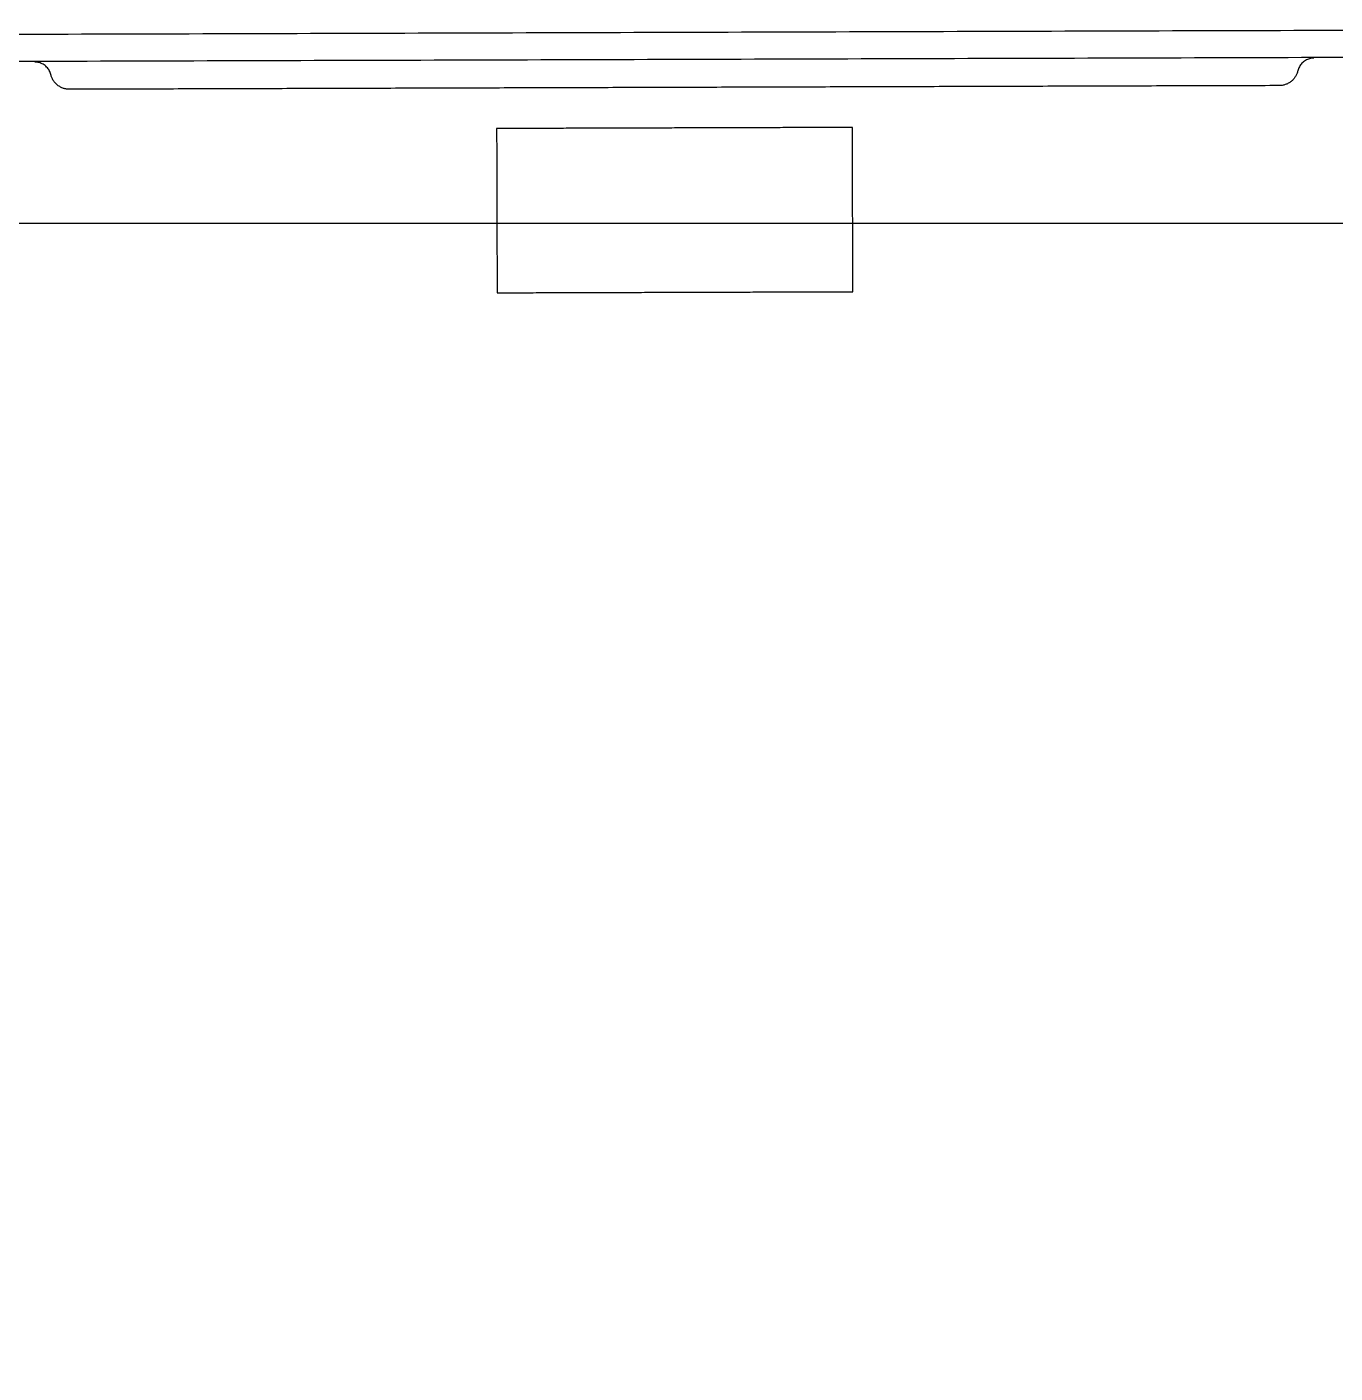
# Model space of a CAD drawing. Header units: millimetres. Extents: x -75 to 78, y 16 to 115.
# Drawn here: x -21.74 to 26.06, y 65.56 to 114.74 of the extents above; entities that cross this region are included whole.
import ezdxf

# ---------------------------------------------------------------- set-up
doc = ezdxf.new("R2010")
doc.units = ezdxf.units.MM
doc.layers.add('Make2D$可见线$曲线', color=18, linetype='Continuous', true_color=0x000000)

msp = doc.modelspace()

# ---------------------------------------------------------------- linework, layer by layer
at = {"layer": 'Make2D$可见线$曲线', "color": 7, "lineweight": -3, "true_color": 0xffffff}
for points, degree in [([(-61.091, 114.352), (1.909, 114.544), (64.909, 114.737)], 2), ([(64.312, 113.735), (1.912, 113.544), (-60.488, 113.354)], 2), ([(-20.868, 112.993), (-20.88, 113.047), (-20.919, 113.145), (-21.016, 113.277), (-21.143, 113.376), (-21.293, 113.439), (-21.398, 113.453), (-21.453, 113.453)], 3), ([(25.277, 113.596), (25.222, 113.596), (25.117, 113.581), (24.967, 113.517), (24.841, 113.417), (24.745, 113.285), (24.707, 113.186), (24.694, 113.132)], 3), ([(24.015, 112.592), (1.915, 112.525), (-20.185, 112.457)], 2), ([(8.42, 111.064), (1.92, 111.044), (-4.58, 111.024)], 2), ([(-4.57, 107.499), (-4.566, 106.262), (-4.562, 105.024)], 2), ([(8.438, 105.064), (8.434, 106.302), (8.43, 107.539)], 2), ([(-4.562, 105.024), (1.938, 105.044), (8.438, 105.064)], 2)]:
    msp.add_open_spline(points, degree=degree, dxfattribs=at)
for points, weights in [([(24.694, 113.132), (24.568, 112.594), (24.015, 112.592)], [1, 0.784475518688, 1]), ([(-20.185, 112.457), (-20.738, 112.455), (-20.868, 112.993)], [1, 0.784475518688, 1]), ([(-4.58, 111.024), (-4.576, 109.562), (-4.57, 107.499)], [1, 0.924449998381, 1]), ([(8.43, 107.539), (8.424, 109.601), (8.42, 111.064)], [1, 0.924449998381, 1])]:
    msp.add_rational_spline(points, weights, degree=2, dxfattribs=at)
at = {"layer": 'Make2D$可见线$曲线', "color": 3, "lineweight": -3, "true_color": 0x00ff00}
msp.add_open_spline([(-57.844, 33.571), (2.156, 33.571), (62.156, 33.571), (62.156, 70.571), (62.156, 107.571), (2.156, 107.571), (-57.844, 107.571), (-57.844, 70.571), (-57.844, 33.571)], degree=2, knots=[0, 0, 0, 120, 120, 194, 194, 314, 314, 388, 388, 388], dxfattribs=at)

doc.saveas('drawing.dxf')
